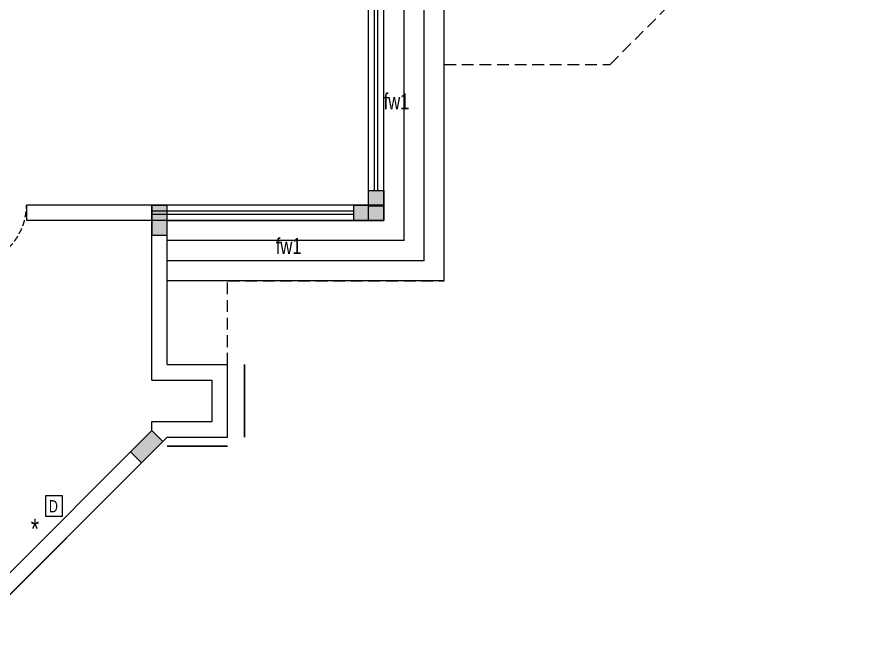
# Model space of a CAD drawing. Header units: metres. Extents: x 191982 to 427160, y -8904 to 80370.
# Drawn here: x 290601 to 303203, y 3289 to 12558 of the extents above; entities that cross this region are included whole.
import ezdxf

# ---------------------------------------------------------------- set-up
doc = ezdxf.new("R2010")
doc.units = ezdxf.units.M
doc.header["$LTSCALE"] = 700
doc.header["$MEASUREMENT"] = 0
doc.header["$PDMODE"] = 32
doc.linetypes.add('DASHED2', pattern=[0.375, 0.25, -0.125])
doc.linetypes.add('HIDDEN2', pattern=[0.1875, 0.125, -0.0625])
doc.layers.get('0').update_dxf_attribs({"lineweight": 9})
doc.layers.get('Defpoints').update_dxf_attribs({"lineweight": 9})
for name, color, linetype, lineweight in [('elevations', 22, 'Continuous', 9), ('NEW PLANS', 7, 'Continuous', 9), ('PLAN', 7, 'Continuous', 9)]:
    doc.layers.add(name, color=color, linetype=linetype, lineweight=lineweight)
doc.styles.get("Standard").update_dxf_attribs({"font": 'swisscl.ttf'})
doc.dimstyles.get("Standard").update_dxf_attribs({"dimtxt": 0.23, "dimasz": 0.23, "dimexe": 0.05, "dimexo": 0.05, "dimgap": 0.06, "dimtad": 0, "dimzin": 0, "dimdsep": 46, "dimtxsty": 'Standard', "dimcen": 0, "dimse1": 1, "dimse2": 1, "dimadec": 0, "dimazin": 0, "dimtfac": 1, "dimtofl": 0, "dimtmove": 2, "dimatfit": 0, "dimfxl": 0.18, "dimtolj": 1, "dimtzin": 0, "dimarcsym": 0})

# ---------------------------------------------------------------- blocks, each defined once
blk = doc.blocks.new('*D281')
at = {"layer": 'Defpoints', "color": 0, "transparency": 16777216}
for p in [(293742.9550117287, 7369.131527703066), (293742.9550117287, 6289.131527703299), (293992.5617954764, 6289.131527703299)]:
    blk.add_point(p, dxfattribs=at)
at = {"layer": 'PLAN', "color": 0, "lineweight": -2, "transparency": 16777216}
blk.add_line((293992.5617954764, 7368.901527703067), (293992.5617954764, 6289.361527703299), dxfattribs=at)
at = {"layer": 'PLAN', "color": 0, "transparency": 16777216}
for points in [[(293992.5234621431, 7368.901527703067), (293992.6001288097, 7368.901527703067), (293992.5617954764, 7369.131527703066)], [(293992.5234621431, 6289.361527703299), (293992.6001288097, 6289.361527703299), (293992.5617954764, 6289.131527703299)]]:
    blk.add_solid(points, dxfattribs=at)
at = {"layer": 'PLAN', "color": 0, "transparency": 16777216, "insert": (294039.1461933884, 6829.131527703066), "char_height": 0.23, "attachment_point": 5, "rotation": 90}
blk.add_mtext('\\A1;1080.00', dxfattribs=at)
blk = doc.blocks.new('*D282')
at = {"layer": 'Defpoints', "color": 0, "transparency": 16777216}
for p in [(292842.9550116691, 6289.131527703299), (293742.9550117287, 6289.131527703299), (293742.9550117287, 6154.502994803988)]:
    blk.add_point(p, dxfattribs=at)
at = {"layer": 'PLAN', "color": 0, "lineweight": -2, "transparency": 16777216}
blk.add_line((292843.1850116691, 6154.502994803988), (293742.7250117288, 6154.502994803988), dxfattribs=at)
at = {"layer": 'PLAN', "color": 0, "transparency": 16777216}
for points in [[(292843.1850116691, 6154.541328137321), (292843.1850116691, 6154.464661470655), (292842.9550116691, 6154.502994803988)], [(293742.7250117288, 6154.541328137321), (293742.7250117288, 6154.464661470655), (293742.9550117287, 6154.502994803988)]]:
    blk.add_solid(points, dxfattribs=at)
at = {"layer": 'PLAN', "color": 0, "transparency": 16777216, "insert": (293292.9550117287, 5936.502909461546), "char_height": 0.23, "attachment_point": 5}
blk.add_mtext('\\A1;900.00', dxfattribs=at)

msp = doc.modelspace()

# ---------------------------------------------------------------- hatches: boundary and pattern name
at = {"layer": 'elevations'}
msp.add_hatch(color=256, dxfattribs=at).paths.add_polyline_path([(292294.7569601569, 6066.202595515912), (292457.3915198478, 5903.568035842894), (292775.5895713601, 6221.766087377015), (292612.9550117287, 6384.400647049813)])
at = {"layer": 'NEW PLANS'}
for points in [[(296072.9550117287, 9739.131527703299), (295842.9550116691, 9739.131527703299), (295842.9550116691, 9969.131527703299), (296072.9550117287, 9969.131527703299)], [(292842.9550116691, 9529.131527703299), (292842.9550116691, 9749.131527703299), (292612.9550117287, 9749.131527703299), (292612.9550117287, 9529.131527703299)], [(295852.9550117287, 9749.131527703299), (295852.9550117287, 9519.131527703299), (295622.9550117287, 9519.131527703299), (295622.9550117287, 9749.131527703299)], [(296072.9550117287, 9519.131527703299), (295842.9550116691, 9519.131527703299), (295842.9550116691, 9739.131527703299), (296072.9550117287, 9739.131527703299)], [(296072.9550117287, 9749.131527703299), (296072.9550117287, 9519.131527703299), (295852.9550117287, 9519.131527703299), (295852.9550117287, 9749.131527703299)], [(292842.9550116691, 9529.131527703299), (292612.9550117287, 9529.131527703299), (292612.9550117287, 9299.131527703299), (292842.9550116691, 9299.131527703299)]]:
    msp.add_hatch(color=256, dxfattribs=at).paths.add_polyline_path(points)

# ---------------------------------------------------------------- linework, layer by layer
msp.add_lwpolyline([(291033.597723547, 5418.310538179514), (291275.0022273097, 5418.310538179514), (291275.0022273097, 5103.935832730534), (291033.597723547, 5103.935832730534)], close=True)
at = {"layer": 'elevations'}
for p, q in [((292775.5895713601, 6221.766087377015), (292612.9550117287, 6384.400647049813)), ((292612.9550117287, 6384.400647049573), (292775.5895713601, 6221.766087377015))]:
    msp.add_line(p, q, dxfattribs=at)
for points in [[(292842.9550116691, 7369.131527703066), (292842.9550116691, 9299.131527703299)], [(289842.9550116691, 3289.131527703299), (289842.9550116691, 3289.131527703299), (292842.9550116691, 6289.131527703765)]]:
    msp.add_lwpolyline(points, dxfattribs=at)
msp.add_lwpolyline([(292294.7569601569, 6066.202595515912), (292457.3915198478, 5903.568035842894), (292775.5895713601, 6221.766087377015), (292612.9550117287, 6384.400647049813)], close=True, dxfattribs=at)
at = {"layer": 'NEW PLANS'}
for p, q in [((295842.9550116691, 9649.131527703299), (295842.9550116691, 12979.1315277033)), ((296072.9550117287, 9749.131527703299), (296072.9550117287, 12979.1315277033)), ((295932.9550117287, 9969.131527703299), (295932.9550117287, 12749.1315277033)), ((295982.9550117287, 9969.131527703299), (295982.9550117287, 12749.1315277033)), ((296372.9550117287, 9219.131527703299), (296372.9550117287, 12749.1315277033)), ((296672.9550117287, 8919.131527703299), (296672.9550117287, 12749.1315277033)), ((296972.9550116691, 8619.131527703299), (296972.9550116691, 12749.1315277033)), ((292842.9550116691, 9749.131527703299), (290742.9550117287, 9749.131527703299)), ((290742.9550117287, 9749.131527703299), (290742.9550117287, 9519.131527703299)), ((292612.9550117287, 9749.131527703299), (292382.9550117287, 9749.131527703299)), ((296072.9550117287, 9749.131527703299), (292562.9550117287, 9749.131527703299)), ((292612.9550117287, 9649.131527703299), (292612.9550117287, 9749.131527703299)), ((292612.9550117287, 9649.131527703299), (292612.9550117287, 9749.131527703299)), ((292612.9550117287, 9749.131527703299), (292842.9550116691, 9749.131527703299)), ((292842.9550116691, 9649.131527703299), (292842.9550116691, 9749.131527703299)), ((295842.9550116691, 9739.131527703299), (296072.9550117287, 9739.131527703299)), ((296072.9550117287, 9519.131527703299), (296072.9550117287, 9749.131527703299)), ((295622.9550117287, 9659.131527703299), (292612.9550117287, 9659.131527703299)), ((292612.9550117287, 7139.131527703066), (292612.9550117287, 9649.131527703299)), ((295622.9550117287, 9609.131527703066), (292612.9550117287, 9609.131527703066)), ((292842.9550116691, 7369.131527703066), (292842.9550116691, 9649.131527703299)), ((292842.9550116691, 9519.131527703299), (290742.9550117287, 9519.131527703299)), ((291642.9550117287, 9519.131527703299), (291522.9550116691, 9519.131527703299)), ((295622.9550117287, 9519.131527703299), (292842.9550116691, 9519.131527703299)), ((295842.9550116691, 9519.131527703299), (296072.9550117287, 9519.131527703299)), ((296372.9550117287, 9219.131527703299), (292842.9550116691, 9219.131527703299)), ((296672.9550117287, 8919.131527703299), (292842.9550116691, 8919.131527703299)), ((296972.9550116691, 8619.131527703299), (292842.9550116691, 8619.131527703299)), ((293742.9550117287, 6289.131527703299), (293742.9550117287, 7369.131527703066)), ((293512.9550117287, 6519.131527703299), (293512.9550117287, 7139.131527703299)), ((292612.9550117287, 6384.400647049573), (292612.9550117287, 6519.131527703299)), ((289747.6858924064, 3519.131527703299), (292612.9550117287, 6384.400647049573)), ((289842.9550116691, 3289.131527703299), (292842.9550116691, 6289.131527703765))]:
    msp.add_line(p, q, dxfattribs=at)
for points in [[(295842.9550116691, 9969.131527703299), (296072.9550117287, 9969.131527703299), (296072.9550117287, 9519.131527703299), (295842.9550116691, 9519.131527703299)], [(292612.9550117287, 9299.131527703299), (292842.9550116691, 9299.131527703299), (292842.9550116691, 9749.131527703299), (292612.9550117287, 9749.131527703299)], [(295622.9550117287, 9519.131527703299), (295622.9550117287, 9749.131527703299), (296072.9550117287, 9749.131527703299), (296072.9550117287, 9519.131527703299)]]:
    msp.add_lwpolyline(points, close=True, dxfattribs=at)
at = {"layer": 'NEW PLANS', "linetype": 'HIDDEN2'}
msp.add_arc((289842.9550116691, 9749.131527703299), 899.9999999999933, 273.1847385370922, 0, dxfattribs=at)
at = {"layer": 'PLAN'}
for p, q in [((292842.9550116691, 7369.131527703066), (293742.9550117287, 7369.131527703066)), ((292612.9550117287, 7139.131527703066), (293512.9550117287, 7139.131527703299)), ((292612.9550117287, 6519.131527703299), (293512.9550117287, 6519.131527703299)), ((292842.9550116691, 6289.131527703299), (293742.9550117287, 6289.131527703299))]:
    msp.add_line(p, q, dxfattribs=at)
at = {"layer": 'PLAN', "linetype": 'DASHED2'}
msp.add_lwpolyline([(293742.9550117287, 7369.131527703066), (293742.9550117287, 8619.131527703299), (296972.9550116691, 8619.131527703299), (296972.9550116691, 11849.1315277033), (299445.7472178373, 11849.1315277033), (303202.9550117287, 15606.33932156749), (303202.9550117287, 27424.13152770331)], dxfattribs=at)
at = {"layer": 'PLAN'}
msp.add_lwpolyline([(292842.9550116691, 7369.131527703066), (292842.9550116691, 9519.131527703299), (296072.9550117287, 9519.131527703299), (296072.9550117287, 12749.1315277033), (299072.9550117287, 12749.1315277033), (302302.9550117287, 15979.1315277033), (302302.9550117287, 20109.13152770307)], dxfattribs=at)

# ---------------------------------------------------------------- texts
at = {"attachment_point": 1}
for s, insert, char_height, width in [('D', (291076.8489261303, 5347.210141878844), 182.41299666977, 100.2002385672052), ('*', (290807.3938779268, 5073.489043173184), 312.5, 171.6575853909035)]:
    msp.add_mtext(s, dxfattribs=dict(at, insert=insert, char_height=char_height, width=width))
at = {"layer": 'NEW PLANS'}
for p in [(296069.8705001507, 11178.12674912698), (294460.9654384289, 9017.55120610846)]:
    msp.add_text('fw1', height=240, dxfattribs=at).set_placement(p)

# ---------------------------------------------------------------- dimensions: what is measured, and where the dimension line sits
at = {"layer": 'PLAN'}
dim = msp.add_linear_dim(base=(293992.5617954764, 6289.131527703299), p1=(293742.9550117287, 7369.131527703066), p2=(293742.9550117287, 6289.131527703299), angle=90, dimstyle='Standard', dxfattribs=at)
dim.commit()
dim.dimension.update_dxf_attribs({"geometry": '*D281', "text_midpoint": (294039.1461933884, 6829.131527703066), "dimtype": 160})
dim = msp.add_linear_dim(base=(293742.9550117287, 6154.502994803988), p1=(292842.9550116691, 6289.131527703299), p2=(293742.9550117287, 6289.131527703299), dimstyle='Standard', dxfattribs=at)
dim.commit()
dim.dimension.update_dxf_attribs({"geometry": '*D282', "text_midpoint": (293292.9550117287, 5936.502909461546), "dimtype": 160})

doc.saveas('drawing.dxf')
